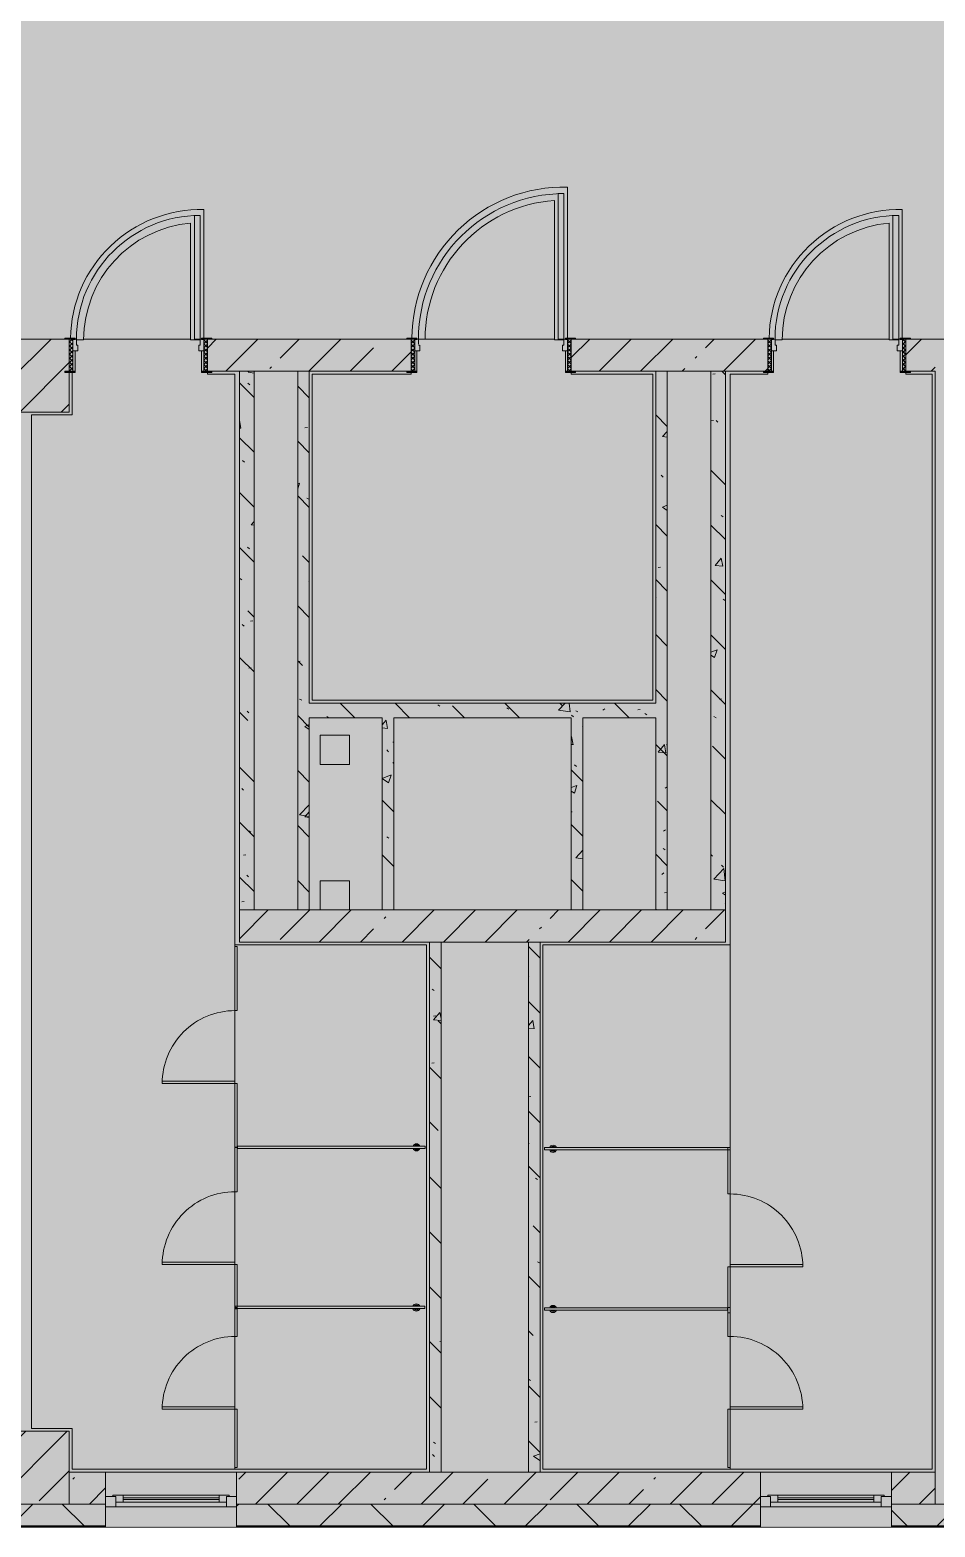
# Model space of a CAD drawing. Header units: millimetres. Extents: x 35355 to 234366, y -8553 to 29000.
# Drawn here: x 172996 to 179216, y -258 to 10024 of the extents above; entities that cross this region are included whole.
import ezdxf

# ---------------------------------------------------------------- set-up
doc = ezdxf.new("R2010")
doc.units = ezdxf.units.MM
doc.layers.add('A-DETL-GENF-2', color=7, linetype='Continuous', lineweight=9, true_color=0xc0c0c0, transparency=0.4)
for name, color, linetype, lineweight, true_color in [('A-DOOR-3', 7, 'Continuous', 5, 0xaaaaaa), ('A-DOOR-4', 7, 'Continuous', 5, 0xe2e2e2), ('A-DOOR-5', 7, 'Continuous', 5, 0xb7b7b7), ('A-DOOR-6', 7, 'Continuous', 5, 0x737373), ('A-DOOR-FRAM-4', 7, 'Continuous', 5, 0xe2e2e2), ('A-DOOR-FRAM-5', 7, 'Continuous', 5, 0xaaaaaa), ('A-DOOR-FRAM-6', 7, 'Continuous', 5, 0xb7b7b7), ('A-FLOR-1', 7, 'Continuous', 5, 0xb7b7b7), ('A-GENM-1', 7, 'Continuous', 5, 0x737373), ('A-GENM-3', 7, 'Continuous', 5, 0xe2ddcd), ('A-GLAZ-3', 7, 'Continuous', 5, 0x737373), ('A-WALL-3', 7, 'Continuous', 5, 0x737373), ('A-WALL-4', 7, 'Continuous', 9, 0x737373), ('I-WALL-2', 7, 'Continuous', 5, 0x737373), ('I-WALL-4', 7, 'Continuous', 5, 0x787878), ('S-COLS-2', 7, 'Continuous', 5, 0x737373)]:
    doc.layers.add(name, color=color, linetype=linetype, lineweight=lineweight, true_color=true_color)
for name, color, linetype, lineweight in [('A-WALL', 7, 'Continuous', 9), ('A-WALL-2', 7, 'Continuous', 5), ('I-WALL-3', 7, 'Continuous', 5), ('S-COLS-1', 7, 'Continuous', 5)]:
    doc.layers.add(name, color=color, linetype=linetype, lineweight=lineweight)
pattern_1 = [(45, (107356.5, 0), (-285.1231, 285.1231), []), (45, (107641.6, 0), (-285.1231, 285.1231), [504.031, -100.806, 16.764, -84.042])]
pattern_2 = [(135, (107356.5, 0), (-377.1708, -377.1708), [533.4, -88.9, 17.78, -88.9]), (135, (107356.5, 376.94), (-377.1708, -377.1708), []), (50, (107356.5, 0), (637.6445, -55.7866), [66.675, -733.425]), (355, (107356.5, 0), (-123.3494, 668.699), [53.34, -586.74]), (100.451, (107409.6, -4.65), (514.299, 612.908), [56.665, -623.315]), (46.184, (107356.5, 177.8), (948.7764, -147.15), [100.012, -1100.137]), (96.636, (107435.6, 165.5), (830.909, 865.997), [84.998, -934.973]), (351.184, (107356.5, 177.8), (830.918, 865.988), [80.01, -880.11]), (21, (107445.4, 133.35), (530.6506, -357.9283), [66.675, -733.425]), (326, (107445.4, 133.35), (216.308, 644.6585), [53.34, -586.74]), (71.451, (107489.6, 103.5), (746.9596, 286.7243), [56.665, -623.315]), (37.5, (107356.5, 0), (10.8105, 295.9426), [16.764, -562.864, 16.764, -578.866, -588.962]), (37.5, (107356.5, 0), (10.8105, 295.9426), [-1175.258, 16.764, -572.198]), (7.5, (107356.5, 0), (233.8692, 350.6318), [16.764, -322.834, 16.764, -549.529, -224.472]), (7.5, (107356.5, 0), (233.8692, 350.6318), [-905.891, 16.764, -207.708]), (327.5, (107158.24, 0), (474.5678, -20.0513), [16.764, -205.486, 16.764, -676.656, -920.115]), (327.5, (107158.24, 0), (474.5678, -20.0513), [-915.67, 16.764, -903.351]), (317.5, (107069.34, 0), (518.4522, 88.9934), [16.764, -272.161, 16.764, -443.738, -653.415]), (317.5, (107069.34, 0), (518.4522, 88.9934), [-749.427, 16.764, -636.651])]

# ---------------------------------------------------------------- blocks, each defined once
blk = doc.blocks.new('BSC_Колонна _Прямоугольная - 500х500-V63-3_6_2_птичка')
at = {"layer": 'S-COLS-1'}
h = blk.add_hatch(dxfattribs=at)
h.set_pattern_fill('FP_86', color=256, style=0, pattern_type=2)
h.set_pattern_definition([(45, (-65660, -150), (-285.1231, 285.1231), []), (45, (-65374.88, -150), (-285.1231, 285.1231), [504.031, -100.806, 16.764, -84.042])])
h.paths.add_polyline_path([(250, -250), (250, 250), (-250, 250), (-250, -250)])
at = {"layer": 'S-COLS-2'}
for p, q in [((250, 250), (-250, 250)), ((-250, 250), (-250, -250)), ((250, -250), (250, 250)), ((-250, -250), (250, -250))]:
    blk.add_line(p, q, dxfattribs=at)
blk = doc.blocks.new('BSC_Колонна _Прямоугольная - 500х500-V66-3_6_2_птичка')
at = {"layer": 'S-COLS-1'}
h = blk.add_hatch(dxfattribs=at)
h.set_pattern_fill('FP_89', color=256, style=0, pattern_type=2)
h.set_pattern_definition([(45, (-65660, -7650), (-285.1231, 285.1231), []), (45, (-65374.88, -7650), (-285.1231, 285.1231), [504.031, -100.806, 16.764, -84.042])])
h.paths.add_polyline_path([(250, -250), (250, 22), (220, 22), (220, 30), (250, 30), (250, 250), (-250, 250), (-250, -250), (220, -250)])
at = {"layer": 'S-COLS-2'}
for p, q in [((220, 250), (-250, 250)), ((-250, 250), (-250, -250)), ((250, -250), (250, 22)), ((-250, -250), (250, -250))]:
    blk.add_line(p, q, dxfattribs=at)
blk = doc.blocks.new('120_Окно_СКБ_1Ст - 120_Окно_СКБ_1Ст 900х2500_h_-V81-3_6_2_птичка')
at = {"layer": 'A-GLAZ-3'}
for p, q in [((-450, -127), (-450, -57)), ((-450, -57), (-380, -57)), ((450, -57), (-450, -57)), ((-380, -57), (-380, -127)), ((380, -87), (-380, -87)), ((-380, -87), (-380, -127)), ((-330, -137), (-330, -87)), ((330, -137), (330, -87)), ((380, -127), (380, -57)), ((380, -57), (450, -57)), ((380, -127), (380, -87)), ((450, -57), (450, -127)), ((-380, -127), (-450, -127)), ((-450, -127), (-400, -127)), ((-380, -127), (-400, -127)), ((-400, -127), (-400, -137)), ((-400, -137), (400, -137)), ((400, -137), (-400, -137)), ((-330, -107), (330, -107)), ((330, -117), (-330, -117)), ((450, -127), (380, -127)), ((400, -127), (380, -127)), ((400, -127), (450, -127)), ((400, -137), (400, -127))]:
    blk.add_line(p, q, dxfattribs=at)
blk = doc.blocks.new('110_Дверь_СКБ_1Ст_Внутренняя1 - Д-7_л__950x2100h_Туалет-21784696-3_6_2_птичка')
at = {"layer": 'A-DOOR-3'}
h = blk.add_hatch(dxfattribs=at)
h.set_pattern_fill('FP_30', color=256, style=0, pattern_type=2)
h.set_pattern_definition([(135, (1826.41, 174.685), (-14.14214, -14.14214), []), (225, (1826.41, 174.685), (14.14214, -14.14214), [])])
h.paths.add_polyline_path([(487.5, -110), (487.5, 110), (462.5, 110), (462.5, -110)])
at = {"layer": 'A-DOOR-4'}
h = blk.add_hatch(color=256, dxfattribs=at)
h.paths.add_polyline_path([(462.5, 30), (462.5, 110), (437.5, 110), (437.5, 70), (427.5, 70), (427.5, 30)])
h.paths.add_polyline_path([(-402.5, 30), (-402.5, 70), (-412.5, 70), (-412.5, 110), (-437.5, 110), (-437.5, 30)])
at = {"layer": 'A-DOOR-FRAM-4'}
for points in [[(397.5, 110), (437.5, 110), (437.5, 960), (397.5, 960), (397.5, 539.7)], [(-422.5, 110), (-422.5, 118), (-492.5, 118), (-492.5, 110)], [(517.5, 110), (517.5, 118), (447.5, 118), (447.5, 110)], [(-422.5, -110), (-422.5, 30), (-437.5, 30), (-437.5, -110)], [(462.5, -110), (462.5, 30), (447.5, 30), (447.5, -110)], [(-422.5, -118), (-422.5, -110), (-492.5, -110), (-492.5, -118)], [(517.5, -118), (517.5, -110), (447.5, -110), (447.5, -118)]]:
    blk.add_hatch(color=256, dxfattribs=at).paths.add_polyline_path(points)
at = {"layer": 'A-DOOR-FRAM-5'}
h = blk.add_hatch(dxfattribs=at)
h.set_pattern_fill('FP_31', color=256, style=0, pattern_type=2)
h.set_pattern_definition([(45, (-296.384, 174.685), (-14.1421, 14.1421), []), (135, (-296.384, 174.685), (-14.1421, -14.1421), [])])
h.paths.add_polyline_path([(-437.5, -110), (-437.5, 110), (-462.5, 110), (-462.5, -110)])
at = {"layer": 'A-DOOR-5'}
for p, q in [((437.5, 960), (397.5, 960)), ((397.5, 960), (397.5, 110)), ((437.5, 110), (437.5, 960)), ((397.5, 110), (437.5, 110))]:
    blk.add_line(p, q, dxfattribs=at)
blk.add_arc((437.5, 110), 850, 90, 180, dxfattribs=at)
at = {"layer": 'A-DOOR-FRAM-6'}
for p, q in [((-422.5, 118), (-492.5, 118)), ((-492.5, 118), (-492.5, 110)), ((-492.5, 110), (-422.5, 110)), ((-437.5, 110), (-462.5, 110)), ((-462.5, 110), (-462.5, -110)), ((-412.5, 110), (-437.5, 110)), ((-437.5, 110), (-437.5, 30)), ((-437.5, -110), (-437.5, 110)), ((-422.5, 110), (-437.5, 110)), ((-437.5, 110), (-437.5, 109)), ((-437.5, 109), (-422.5, 109)), ((-422.5, 110), (-422.5, 118)), ((-422.5, 109), (-422.5, 110)), ((-412.5, 70), (-412.5, 110)), ((437.5, 110), (437.5, 70)), ((462.5, 110), (437.5, 110)), ((517.5, 118), (447.5, 118)), ((447.5, 118), (447.5, 110)), ((462.5, 110), (447.5, 110)), ((447.5, 110), (447.5, 109)), ((447.5, 110), (517.5, 110)), ((447.5, 109), (462.5, 109)), ((462.5, 30), (462.5, 110)), ((487.5, 110), (462.5, 110)), ((462.5, 110), (462.5, -110)), ((462.5, 109), (462.5, 110)), ((487.5, -110), (487.5, 110)), ((517.5, 110), (517.5, 118)), ((-437.5, 30), (-402.5, 30)), ((-422.5, 30), (-437.5, 30)), ((-437.5, 30), (-437.5, -110)), ((-422.5, -110), (-422.5, 30)), ((-402.5, 70), (-412.5, 70)), ((-402.5, 30), (-402.5, 70)), ((437.5, 70), (427.5, 70)), ((427.5, 70), (427.5, 30)), ((427.5, 30), (462.5, 30)), ((462.5, 30), (447.5, 30)), ((447.5, 30), (447.5, -110)), ((462.5, -110), (462.5, 30)), ((-422.5, -110), (-492.5, -110)), ((-492.5, -110), (-492.5, -118)), ((-492.5, -118), (-422.5, -118)), ((-462.5, -110), (-437.5, -110)), ((-437.5, -110), (-422.5, -110)), ((-422.5, -118), (-422.5, -110)), ((447.5, -110), (462.5, -110)), ((517.5, -110), (447.5, -110)), ((447.5, -110), (447.5, -118)), ((447.5, -118), (517.5, -118)), ((462.5, -110), (487.5, -110)), ((517.5, -118), (517.5, -110))]:
    blk.add_line(p, q, dxfattribs=at)
blk = doc.blocks.new('110_Дверь_СКБ_1Ст_Внутренняя1 - Д-4 1100x2100h_су мгн-V90-3_6_2_птичка')
at = {"layer": 'A-DOOR-3'}
h = blk.add_hatch(dxfattribs=at)
h.set_pattern_fill('FP_32', color=256, style=0, pattern_type=2)
h.set_pattern_definition([(135, (1751.41, 174.685), (-14.14214, -14.14214), []), (225, (1751.41, 174.685), (14.14214, -14.14214), [])])
h.paths.add_polyline_path([(562, -110), (562, 110), (537, 110), (537, -110)])
at = {"layer": 'A-DOOR-4'}
h = blk.add_hatch(color=256, dxfattribs=at)
h.paths.add_polyline_path([(502, 30), (537, 30), (537, 110), (512, 110), (512, 70), (502, 70)])
h.paths.add_polyline_path([(-513, 30), (-478, 30), (-480, 70), (-488, 75), (-488, 110), (-513, 110), (-513, 90)])
at = {"layer": 'A-DOOR-FRAM-4'}
for points in [[(472, 110), (512, 110), (512, 1110), (472, 1110)], [(-546, 110), (-498, 110), (-498, 118), (-568, 118), (-568, 110)], [(592, 110), (592, 118), (522, 118), (522, 110)], [(-498, -110), (-498, 30), (-513, 30), (-513, -110)], [(537, -110), (537, 30), (522, 30), (522, -110)], [(-498, -118), (-498, -110), (-568, -110), (-568, -118)], [(592, -118), (592, -110), (522, -110), (522, -118)]]:
    blk.add_hatch(color=256, dxfattribs=at).paths.add_polyline_path(points)
at = {"layer": 'A-DOOR-FRAM-5'}
h = blk.add_hatch(dxfattribs=at)
h.set_pattern_fill('FP_33', color=256, style=0, pattern_type=2)
h.set_pattern_definition([(45, (-371.384, 174.685), (-14.1421, 14.1421), []), (135, (-371.384, 174.685), (-14.1421, -14.1421), [])])
h.paths.add_polyline_path([(-513, -110), (-513, 110), (-538, 105), (-538, -110)])
at = {"layer": 'A-DOOR-5'}
for p, q in [((472, 1110), (472, 110)), ((512, 1110), (472, 1110)), ((512, 110), (512, 1110)), ((472, 110), (512, 110))]:
    blk.add_line(p, q, dxfattribs=at)
blk.add_arc((512, 110), 1000, 90, 180, dxfattribs=at)
at = {"layer": 'A-DOOR-FRAM-6'}
for p, q in [((-498, 118), (-568, 118)), ((-568, 118), (-568, 110)), ((-568, 110), (-498, 110)), ((-513, 110), (-538, 110)), ((-538, 105), (-538, -110)), ((-488, 110), (-513, 110)), ((-513, 110), (-513, 30)), ((-513, -110), (-513, 110)), ((-498, 110), (-513, 110)), ((-513, 110), (-513, 109)), ((-513, 109), (-498, 109)), ((-498, 110), (-498, 118)), ((-498, 109), (-498, 110)), ((-488, 75), (-488, 110)), ((512, 110), (512, 70)), ((537, 110), (512, 110)), ((592, 118), (522, 118)), ((522, 118), (522, 110)), ((537, 110), (522, 110)), ((522, 110), (522, 109)), ((522, 110), (592, 110)), ((522, 109), (537, 109)), ((537, 30), (537, 110)), ((562, 110), (537, 110)), ((537, 110), (537, -110)), ((537, 109), (537, 110)), ((562, -110), (562, 110)), ((592, 110), (592, 118)), ((-513, 30), (-478, 30)), ((-498, 30), (-513, 30)), ((-513, 30), (-513, -110)), ((-498, -110), (-498, 30)), ((-480, 70), (-488, 70)), ((-478, 30), (-478, 69)), ((512, 70), (502, 70)), ((502, 70), (502, 30)), ((502, 30), (537, 30)), ((537, 30), (522, 30)), ((522, 30), (522, -110)), ((537, -110), (537, 30)), ((-498, -110), (-568, -110)), ((-568, -110), (-568, -118)), ((-568, -118), (-498, -118)), ((-538, -110), (-513, -110)), ((-513, -110), (-498, -110)), ((-498, -118), (-498, -110)), ((522, -110), (537, -110)), ((592, -110), (522, -110)), ((522, -110), (522, -118)), ((522, -118), (592, -118)), ((537, -110), (562, -110)), ((592, -118), (592, -110))]:
    blk.add_line(p, q, dxfattribs=at)
blk = doc.blocks.new('131_Сантехническая перегородка_Дверь_ поз_4 - СД-1-V195-3_6_2_птичка')
at = {"layer": 'A-GENM-3'}
for points in [[(-190, 8), (-190, -8), (250, -8), (250, 8), (-81, 8)], [(750, -8), (1190, -8), (1190, 8), (750, 8)]]:
    blk.add_hatch(color=256, dxfattribs=at).paths.add_polyline_path(points)
at = {"layer": 'A-DOOR-6'}
for p, q in [((266, 508), (250, 508)), ((250, 8), (250, 508)), ((266, 8), (266, 508)), ((266, 8), (250, 8))]:
    blk.add_line(p, q, dxfattribs=at)
blk.add_arc((250, 8), 500, 360, 90, dxfattribs=at)
at = {"layer": 'A-GENM-1'}
for p, q in [((250, 8), (-190, 8)), ((-190, 8), (-190, -8)), ((250, -8), (250, 8)), ((1190, 8), (750, 8)), ((750, 8), (750, -8)), ((1190, -8), (1190, 8)), ((-190, -8), (250, -8)), ((750, -8), (1190, -8))]:
    blk.add_line(p, q, dxfattribs=at)
blk = doc.blocks.new('131_Сантехническая перегородка_Дверь - СД-1-V196-3_6_2_птичка')
at = {"layer": 'A-GENM-3'}
for points in [[(0, -8), (317, -8), (317, 8), (0, 8)], [(817, -8), (1135, -8), (1135, 8), (817, 8)]]:
    blk.add_hatch(color=256, dxfattribs=at).paths.add_polyline_path(points)
at = {"layer": 'A-DOOR-6'}
for p, q in [((333, -8), (317, -8)), ((317, -8), (317, -508)), ((333, -8), (333, -508)), ((333, -508), (317, -508))]:
    blk.add_line(p, q, dxfattribs=at)
blk.add_arc((317, -8), 500, 270, 0, dxfattribs=at)
at = {"layer": 'A-GENM-1'}
for p, q in [((317, 8), (0, 8)), ((0, 8), (0, -8)), ((317, -8), (317, 8)), ((1135, 8), (817, 8)), ((817, 8), (817, -8)), ((1135, -8), (1135, 8)), ((0, -8), (317, -8)), ((817, -8), (1135, -8))]:
    blk.add_line(p, q, dxfattribs=at)
blk = doc.blocks.new('131_Сантехническая перегородка_Дверь - СД-1-V197-3_6_2_птичка')
at = {"layer": 'A-GENM-3'}
for points in [[(0, -8), (305, -8), (305, 8), (0, 8)], [(805, -8), (1110, -8), (1110, 8), (805, 8)]]:
    blk.add_hatch(color=256, dxfattribs=at).paths.add_polyline_path(points)
at = {"layer": 'A-DOOR-6'}
for p, q in [((321, 508), (305, 508)), ((305, 8), (305, 508)), ((321, 8), (321, 508)), ((321, 8), (305, 8))]:
    blk.add_line(p, q, dxfattribs=at)
blk.add_arc((305, 8), 500, 360, 90, dxfattribs=at)
at = {"layer": 'A-GENM-1'}
for p, q in [((305, 8), (0, 8)), ((0, 8), (0, -8)), ((305, -8), (305, 8)), ((1110, 8), (805, 8)), ((805, 8), (805, -8)), ((1110, -8), (1110, 8)), ((0, -8), (305, -8)), ((805, -8), (1110, -8))]:
    blk.add_line(p, q, dxfattribs=at)
blk = doc.blocks.new('131_Сантехническая перегородка_Дверь_сдвиг_ - СД-1-V198-3_6_2_птичка')
at = {"layer": 'A-GENM-3'}
for points in [[(0, -8), (400, -8), (400, 8), (0, 8)], [(900, -8), (1100, -8), (1100, 8), (900, 8)]]:
    blk.add_hatch(color=256, dxfattribs=at).paths.add_polyline_path(points)
at = {"layer": 'A-DOOR-6'}
for p, q in [((416, 508), (400, 508)), ((400, 8), (400, 508)), ((416, 8), (416, 508)), ((416, 8), (400, 8))]:
    blk.add_line(p, q, dxfattribs=at)
blk.add_arc((400, 8), 500, 360, 90, dxfattribs=at)
at = {"layer": 'A-GENM-1'}
for p, q in [((400, 8), (0, 8)), ((0, 8), (0, -8)), ((400, -8), (400, 8)), ((1100, 8), (900, 8)), ((900, 8), (900, -8)), ((1100, -8), (1100, 8)), ((0, -8), (400, -8)), ((900, -8), (1100, -8))]:
    blk.add_line(p, q, dxfattribs=at)
blk = doc.blocks.new('131_Сантехническая перегородка_Дверь_сдвиг_ - СД-1-V199-3_6_2_птичка')
at = {"layer": 'A-GENM-3'}
for points in [[(0, -8), (400, -8), (400, 8), (0, 8)], [(900, -8), (1100, -8), (1100, 8), (900, 8)]]:
    blk.add_hatch(color=256, dxfattribs=at).paths.add_polyline_path(points)
at = {"layer": 'A-DOOR-6'}
for p, q in [((416, -8), (400, -8)), ((400, -8), (400, -508)), ((416, -8), (416, -508)), ((416, -508), (400, -508))]:
    blk.add_line(p, q, dxfattribs=at)
blk.add_arc((400, -8), 500, 270, 0, dxfattribs=at)
at = {"layer": 'A-GENM-1'}
for p, q in [((400, 8), (0, 8)), ((0, 8), (0, -8)), ((400, -8), (400, 8)), ((1100, 8), (900, 8)), ((900, 8), (900, -8)), ((1100, -8), (1100, 8)), ((0, -8), (400, -8)), ((900, -8), (1100, -8))]:
    blk.add_line(p, q, dxfattribs=at)
blk = doc.blocks.new('131_Сантехническая перегородка - СП-4-V200-3_6_2_птичка')
at = {"layer": 'A-GENM-3'}
blk.add_hatch(color=256, dxfattribs=at).paths.add_polyline_path([(1330, -8), (1330, 8), (55, 8), (55, -8), (796, -8)])
at = {"layer": 'A-GENM-1'}
for p, q in [((1330, 8), (55, 8)), ((55, 8), (55, -8)), ((1330, -8), (1330, 8)), ((55, -8), (1330, -8))]:
    blk.add_line(p, q, dxfattribs=at)
at = {"layer": 'A-GENM-1', "flags": 128}
for points in [[(127, 8), (126, 9), (126, 9), (126, 9), (125, 10), (125, 10), (124, 11), (124, 11), (123, 12), (123, 12), (123, 12), (122, 13), (122, 13), (121, 13), (120, 14), (120, 14), (119, 14), (119, 14), (118, 14), (118, 15), (117, 15), (116, 15), (116, 15), (115, 15), (115, 15), (114, 15), (113, 15), (113, 15), (112, 15), (112, 15), (111, 15), (110, 15), (110, 15), (109, 14), (109, 14), (108, 14), (108, 14), (107, 13), (107, 13), (106, 13), (106, 13), (105, 12), (105, 12), (104, 11), (104, 11), (103, 11), (103, 10), (102, 10), (102, 9), (102, 9), (101, 8), (101, 8)], [(101, -8), (101, -9), (102, -9), (102, -9), (103, -10), (103, -10), (103, -11), (104, -11), (104, -12), (105, -12), (105, -12), (106, -13), (106, -13), (107, -13), (107, -14), (108, -14), (108, -14), (109, -14), (110, -14), (110, -15), (111, -15), (111, -15), (112, -15), (113, -15), (113, -15), (114, -15), (114, -15), (115, -15), (116, -15), (116, -15), (117, -15), (117, -15), (118, -15), (118, -14), (119, -14), (120, -14), (120, -14), (121, -13), (121, -13), (122, -13), (122, -13), (123, -12), (123, -12), (124, -11), (124, -11), (125, -11), (125, -10), (125, -10), (126, -9), (126, -9), (126, -8), (127, -8)]]:
    blk.add_lwpolyline(points, dxfattribs=at)
at = {"layer": 'A-GENM-1'}
for radius, start, end in [(24.6, 19.9113, 160.0887), (17.6, 45, 135), (17.6, 45, 135), (15.1, 45, 135), (24.6, 199.9113, 340.0887), (17.6, 225, 315), (17.6, 225, 315), (15.1, 225, 315)]:
    blk.add_arc((114, 0), radius, start, end, dxfattribs=at)
blk = doc.blocks.new('131_Сантехническая перегородка - СП-4-V201-3_6_2_птичка')
at = {"layer": 'A-GENM-3'}
blk.add_hatch(color=256, dxfattribs=at).paths.add_polyline_path([(1330, -8), (1330, 8), (71, 8), (71, -8), (813, -8)])
at = {"layer": 'A-GENM-1'}
for p, q in [((1330, 8), (71, 8)), ((71, 8), (71, -8)), ((1330, -8), (1330, 8)), ((71, -8), (1330, -8))]:
    blk.add_line(p, q, dxfattribs=at)
at = {"layer": 'A-GENM-1', "flags": 128}
for points in [[(143, 8), (142, 9), (142, 9), (142, 9), (141, 10), (141, 10), (141, 11), (140, 11), (140, 12), (139, 12), (139, 12), (138, 13), (138, 13), (137, 13), (137, 14), (136, 14), (135, 14), (135, 14), (134, 14), (134, 15), (133, 15), (133, 15), (132, 15), (131, 15), (131, 15), (130, 15), (130, 15), (129, 15), (128, 15), (128, 15), (127, 15), (127, 15), (126, 15), (125, 14), (125, 14), (124, 14), (124, 14), (123, 13), (123, 13), (122, 13), (122, 13), (121, 12), (121, 12), (120, 11), (120, 11), (119, 11), (119, 10), (119, 10), (118, 9), (118, 9), (117, 8), (117, 8)], [(117, -8), (118, -9), (118, -9), (118, -9), (119, -10), (119, -10), (120, -11), (120, -11), (120, -12), (121, -12), (121, -12), (122, -13), (122, -13), (123, -13), (123, -14), (124, -14), (125, -14), (125, -14), (126, -14), (126, -15), (127, -15), (127, -15), (128, -15), (129, -15), (129, -15), (130, -15), (130, -15), (131, -15), (132, -15), (132, -15), (133, -15), (133, -15), (134, -15), (135, -14), (135, -14), (136, -14), (136, -14), (137, -13), (137, -13), (138, -13), (138, -13), (139, -12), (139, -12), (140, -11), (140, -11), (141, -11), (141, -10), (142, -10), (142, -9), (142, -9), (143, -8), (143, -8)]]:
    blk.add_lwpolyline(points, dxfattribs=at)
at = {"layer": 'A-GENM-1'}
for radius, start, end in [(24.6, 19.9113, 160.0887), (17.6, 45, 135), (17.6, 45, 135), (15.1, 45, 135), (24.6, 199.9113, 340.0887), (17.6, 225, 315), (17.6, 225, 315), (15.1, 225, 315)]:
    blk.add_arc((130, 0), radius, start, end, dxfattribs=at)
blk = doc.blocks.new('131_Сантехническая перегородка - СП-4-V202-3_6_2_птичка')
at = {"layer": 'A-GENM-3'}
blk.add_hatch(color=256, dxfattribs=at).paths.add_polyline_path([(1330, 8), (40, 8), (40, -8), (1330, -8)])
at = {"layer": 'A-GENM-1'}
for p, q in [((1330, 8), (40, 8)), ((40, 8), (40, -8)), ((1330, -8), (1330, 8)), ((40, -8), (1330, -8))]:
    blk.add_line(p, q, dxfattribs=at)
at = {"layer": 'A-GENM-1', "flags": 128}
for points in [[(111, 8), (111, 9), (111, 9), (110, 9), (110, 10), (110, 10), (109, 11), (109, 11), (108, 12), (108, 12), (107, 12), (107, 13), (106, 13), (106, 13), (105, 14), (105, 14), (104, 14), (103, 14), (103, 14), (102, 15), (102, 15), (101, 15), (101, 15), (100, 15), (99, 15), (99, 15), (98, 15), (98, 15), (97, 15), (96, 15), (96, 15), (95, 15), (95, 15), (94, 14), (93, 14), (93, 14), (92, 14), (92, 13), (91, 13), (91, 13), (90, 13), (90, 12), (89, 12), (89, 11), (88, 11), (88, 11), (87, 10), (87, 10), (87, 9), (86, 9), (86, 8), (86, 8)], [(86, -8), (86, -9), (86, -9), (87, -9), (87, -10), (88, -10), (88, -11), (89, -11), (89, -12), (89, -12), (90, -12), (90, -13), (91, -13), (91, -13), (92, -14), (93, -14), (93, -14), (94, -14), (94, -14), (95, -15), (95, -15), (96, -15), (97, -15), (97, -15), (98, -15), (98, -15), (99, -15), (100, -15), (100, -15), (101, -15), (101, -15), (102, -15), (103, -15), (103, -14), (104, -14), (104, -14), (105, -14), (105, -13), (106, -13), (106, -13), (107, -13), (107, -12), (108, -12), (108, -11), (109, -11), (109, -11), (110, -10), (110, -10), (110, -9), (111, -9), (111, -8), (111, -8)]]:
    blk.add_lwpolyline(points, dxfattribs=at)
at = {"layer": 'A-GENM-1'}
for radius, start, end in [(24.6, 19.9113, 160.0887), (17.6, 45, 135), (17.6, 45, 135), (15.1, 45, 135), (24.6, 199.9113, 340.0887), (17.6, 225, 315), (17.6, 225, 315), (15.1, 225, 315)]:
    blk.add_arc((99, 0), radius, start, end, dxfattribs=at)
blk = doc.blocks.new('131_Сантехническая перегородка - СП-4-V203-3_6_2_птичка')
at = {"layer": 'A-GENM-3'}
blk.add_hatch(color=256, dxfattribs=at).paths.add_polyline_path([(1330, 8), (26, 8), (26, -8), (1330, -8)])
at = {"layer": 'A-GENM-1'}
for p, q in [((1330, 8), (26, 8)), ((26, 8), (26, -8)), ((1330, -8), (1330, 8)), ((26, -8), (1330, -8))]:
    blk.add_line(p, q, dxfattribs=at)
at = {"layer": 'A-GENM-1', "flags": 128}
for points in [[(97, 8), (97, 9), (96, 9), (96, 9), (96, 10), (95, 10), (95, 11), (94, 11), (94, 12), (93, 12), (93, 12), (92, 13), (92, 13), (91, 13), (91, 14), (90, 14), (90, 14), (89, 14), (89, 14), (88, 15), (87, 15), (87, 15), (86, 15), (86, 15), (85, 15), (84, 15), (84, 15), (83, 15), (83, 15), (82, 15), (81, 15), (81, 15), (80, 15), (80, 14), (79, 14), (78, 14), (78, 14), (77, 13), (77, 13), (76, 13), (76, 13), (75, 12), (75, 12), (74, 11), (74, 11), (74, 11), (73, 10), (73, 10), (72, 9), (72, 9), (72, 8), (71, 8)], [(71, -8), (72, -9), (72, -9), (72, -9), (73, -10), (73, -10), (74, -11), (74, -11), (75, -12), (75, -12), (76, -12), (76, -13), (77, -13), (77, -13), (78, -14), (78, -14), (79, -14), (79, -14), (80, -14), (80, -15), (81, -15), (82, -15), (82, -15), (83, -15), (83, -15), (84, -15), (85, -15), (85, -15), (86, -15), (86, -15), (87, -15), (88, -15), (88, -15), (89, -14), (89, -14), (90, -14), (90, -14), (91, -13), (92, -13), (92, -13), (93, -13), (93, -12), (94, -12), (94, -11), (94, -11), (95, -11), (95, -10), (96, -10), (96, -9), (96, -9), (97, -8), (97, -8)]]:
    blk.add_lwpolyline(points, dxfattribs=at)
at = {"layer": 'A-GENM-1'}
for radius, start, end in [(24.6, 19.9113, 160.0887), (17.6, 45, 135), (17.6, 45, 135), (15.1, 45, 135), (24.6, 199.9113, 340.0887), (17.6, 225, 315), (17.6, 225, 315), (15.1, 225, 315)]:
    blk.add_arc((84, 0), radius, start, end, dxfattribs=at)

msp = doc.modelspace()

# ---------------------------------------------------------------- hatches: boundary and pattern name
at = {"layer": 'A-DETL-GENF-2'}
msp.add_hatch(color=256, dxfattribs=at).paths.add_polyline_path([(178205.9, -251.7), (183206.5, -251.7), (183206.5, 3288.3), (191926.5, 3288.3), (191926.5, 27348.3), (149266.5, 27348.3), (149266.5, 23888.3), (145666.6, 23888.3), (145666.6, -251.7), (177273.7, -251.7)])
at = {"layer": 'A-WALL-2'}
h = msp.add_hatch(dxfattribs=at)
h.set_pattern_fill('FP_99', color=256, style=0, pattern_type=2)
h.set_pattern_definition([(45, (107356.5, 0), (-353.5534, 353.5534), []), (135, (107356.5, 0), (-353.5534, -353.5534), [])])
h.paths.add_polyline_path([(183056.5, -250), (183056.5, -100), (178916.5, -100), (178916.5, -250), (182866.8, -250)])
h.paths.add_polyline_path([(168966.5, -250), (168966.5, -100), (168266.5, -100), (168266.5, -250), (168884.1, -250)])
h.paths.add_polyline_path([(171066.5, -250), (171616.5, -250), (171616.5, -100), (171066.5, -100)])
h.paths.add_polyline_path([(173266.5, -250), (173516.5, -250), (173516.5, -100), (172516.5, -100), (172516.5, -250), (172766.5, -250)])
h.paths.add_polyline_path([(177273.7, -250), (178016.5, -250), (178016.5, -100), (174416.5, -100), (174416.5, -250), (175409.3, -250)])
h.paths.add_polyline_path([(165166.5, -250), (165166.5, -100), (163983.6, -100), (163983.6, -250), (165155.3, -250)])
at = {"layer": 'I-WALL-3'}
h = msp.add_hatch(dxfattribs=at)
h.set_pattern_fill('FP_95', color=256, style=0, pattern_type=2)
h.set_pattern_definition(pattern_1)
h.paths.add_polyline_path([(174916.5, 7680), (175616.5, 7680), (175616.5, 7900), (174216.5, 7900), (174216.5, 7680), (174836.5, 7680)])
h.paths.add_polyline_path([(176716.5, 7680), (178066.5, 7680), (178066.5, 7900), (176716.5, 7900), (176716.5, 7751.2)])
h.paths.add_polyline_path([(179138.1, 7680), (179216.5, 7680), (179216.5, 7900), (179016.5, 7900), (179016.5, 7680), (179046.5, 7680)])
h = msp.add_hatch(dxfattribs=at)
h.set_pattern_fill('FP_95', color=256, style=0, pattern_type=2)
h.set_pattern_definition(pattern_1)
h.paths.add_polyline_path([(175741.5, 3760), (177776.5, 3760), (177776.5, 3980), (174436.5, 3980), (174436.5, 3760), (175409.3, 3760)])
h = msp.add_hatch(dxfattribs=at)
h.set_pattern_fill('FP_95', color=256, style=0, pattern_type=2)
h.set_pattern_definition(pattern_1)
h.paths.add_polyline_path([(179138.1, -100), (179216.5, -100), (179216.5, 120), (178916.5, 120), (178916.5, -100)])
h.paths.add_polyline_path([(173516.5, -100), (173516.5, 120), (173266.5, 120), (173266.5, -100)])
h.paths.add_polyline_path([(174416.5, -100), (178016.5, -100), (178016.5, 120), (174416.5, 120)])
at = {"layer": 'I-WALL-4'}
h = msp.add_hatch(dxfattribs=at)
h.set_pattern_fill('FP_105', color=256, style=0, pattern_type=2)
h.set_pattern_definition(pattern_2)
h.paths.add_polyline_path([(174536.5, 3980), (174536.5, 7680), (174436.5, 7680), (174436.5, 3980)])
h = msp.add_hatch(dxfattribs=at)
h.set_pattern_fill('FP_105', color=256, style=0, pattern_type=2)
h.set_pattern_definition(pattern_2)
h.paths.add_polyline_path([(174836.5, 3980), (174916.5, 3980), (174916.5, 7680), (174836.5, 7680), (174836.5, 4280.4)])
h = msp.add_hatch(dxfattribs=at)
h.set_pattern_fill('FP_105', color=256, style=0, pattern_type=2)
h.set_pattern_definition(pattern_2)
h.paths.add_polyline_path([(177376.5, 3980), (177376.5, 7680), (177296.5, 7680), (177296.5, 3980)])
h = msp.add_hatch(dxfattribs=at)
h.set_pattern_fill('FP_105', color=256, style=0, pattern_type=2)
h.set_pattern_definition(pattern_2)
h.paths.add_polyline_path([(177776.5, 3980), (177776.5, 7680), (177676.5, 7680), (177676.5, 3980)])
h = msp.add_hatch(dxfattribs=at)
h.set_pattern_fill('FP_105', color=256, style=0, pattern_type=2)
h.set_pattern_definition(pattern_2)
h.paths.add_polyline_path([(177296.5, 5300), (177296.5, 5400), (174916.5, 5400), (174916.5, 5300), (176796.5, 5300)])
h = msp.add_hatch(dxfattribs=at)
h.set_pattern_fill('FP_105', color=256, style=0, pattern_type=2)
h.set_pattern_definition(pattern_2)
h.paths.add_polyline_path([(175496.5, 3980), (175496.5, 5300), (175416.5, 5300), (175416.5, 3980)])
h = msp.add_hatch(dxfattribs=at)
h.set_pattern_fill('FP_105', color=256, style=0, pattern_type=2)
h.set_pattern_definition(pattern_2)
h.paths.add_polyline_path([(176796.5, 3980), (176796.5, 5300), (176716.5, 5300), (176716.5, 3980)])
h = msp.add_hatch(dxfattribs=at)
h.set_pattern_fill('FP_105', color=256, style=0, pattern_type=2)
h.set_pattern_definition(pattern_2)
h.paths.add_polyline_path([(175821.5, 120), (175821.5, 3760), (175741.5, 3760), (175741.5, 120)])
h = msp.add_hatch(dxfattribs=at)
h.set_pattern_fill('FP_105', color=256, style=0, pattern_type=2)
h.set_pattern_definition(pattern_2)
h.paths.add_polyline_path([(176422.4, 120), (176502.4, 120), (176502.4, 3760), (176422.4, 3760), (176422.4, 1966.6)])

# ---------------------------------------------------------------- linework, layer by layer
at = {"layer": 'A-FLOR-1'}
for p, q in [((176600.7, 8852.7), (176600.7, 7895.1)), ((176690.7, 7908), (176690.7, 8944.7)), ((174190.7, 7908), (174190.7, 8789.8)), ((178990.7, 7908), (178990.7, 8789.8)), ((174100.7, 8697), (174100.7, 7895.1)), ((178900.7, 8697), (178900.7, 7895.1)), ((173316.5, 7895.1), (173365.7, 7895.1)), ((173366, 7900), (174100.7, 7900)), ((174100.7, 7895.1), (174166.5, 7895.1)), ((175666.5, 7900), (175711.5, 7900)), ((176600.7, 7900), (175711.5, 7900)), ((176600.7, 7895.1), (176666.5, 7895.1)), ((178116.5, 7895.1), (178165.7, 7895.1)), ((178166, 7900), (178900.7, 7900)), ((178900.7, 7895.1), (178966.5, 7895.1)), ((173286.5, 7672), (173286.5, 7380)), ((174216.5, 7660), (174216.5, 7672)), ((174405.5, 7660), (174216.5, 7660)), ((174405.5, 7660), (174405.5, 3729)), ((175616.5, 7660), (174936.5, 7660)), ((174936.5, 7660), (174936.5, 5420)), ((175616.5, 7672), (175616.5, 7660)), ((176716.5, 7660), (176716.5, 7672)), ((177276.5, 7660), (176716.5, 7660)), ((177276.5, 5420), (177276.5, 7660)), ((178066.5, 7660), (177807.5, 7660)), ((177807.5, 2347.5), (177807.5, 7660)), ((178066.5, 7672), (178066.5, 7660)), ((179016.5, 7660), (179016.5, 7672)), ((179196.5, 7660), (179016.5, 7660)), ((179196.5, 140), (179196.5, 7660)), ((173286.5, 7380), (173006.5, 7380)), ((173006.5, 7380), (173006.5, 420)), ((174936.5, 5420), (177276.5, 5420)), ((174991.5, 4980), (174991.5, 5180)), ((174991.5, 5180), (175191.5, 5180)), ((175191.5, 5180), (175191.5, 4980)), ((175191.5, 4980), (174991.5, 4980)), ((174991.5, 3980), (174991.5, 4180)), ((174991.5, 4180), (175191.5, 4180)), ((175191.5, 4180), (175191.5, 3980)), ((175721.5, 3740), (174405.5, 3740)), ((175721.5, 140), (175721.5, 3740)), ((176521.5, 3740), (176521.5, 140)), ((177807.5, 3740), (176521.5, 3740)), ((174405.5, 2789), (174405.5, 3289)), ((174405.5, 1545.2), (174405.5, 2045.2)), ((177807.5, 2030.1), (177807.5, 1530.1)), ((174405.5, 551), (174405.5, 1051)), ((177807.5, 1051), (177807.5, 551)), ((173006.5, 420), (173286.5, 420)), ((173286.5, 420), (173286.5, 140)), ((173286.5, 140), (175721.5, 140)), ((174405.5, 140), (174405.5, 151)), ((176521.5, 140), (179196.5, 140)), ((177807.5, 151), (177807.5, 140))]:
    msp.add_line(p, q, dxfattribs=at)
for centre, radius, start, end in [((176666.5, 7900), 1045, 88.67391, 179.56055), ((176666.5, 7900), 955, 93.9518, 180), ((174170.7, 7895.1), 895, 88.71954, 179.17007), ((178970.7, 7895.1), 895, 88.71954, 179.17007), ((174170.7, 7895.1), 805, 94.98854, 180), ((178970.7, 7895.1), 805, 94.98854, 180)]:
    msp.add_arc(centre, radius, start, end, dxfattribs=at)
at = {"layer": 'A-WALL'}
for p, q in [((172516.5, -253), (173516.5, -253)), ((174416.5, -253), (178016.5, -253)), ((178916.5, -253), (183209.5, -253))]:
    msp.add_line(p, q, dxfattribs=at)
at = {"layer": 'A-WALL-2'}
msp.add_line((172516.5, -258), (183214.5, -258), dxfattribs=at)
at = {"layer": 'A-WALL-3'}
for p, q in [((173516.5, -258), (173516.5, -100)), ((174416.5, -100), (174416.5, -258)), ((178016.5, -258), (178016.5, -100)), ((178916.5, -100), (178916.5, -258))]:
    msp.add_line(p, q, dxfattribs=at)
at = {"layer": 'A-WALL-4'}
for p, q in [((174536.5, 7680), (174436.5, 7680)), ((174916.5, 7680), (174836.5, 7680)), ((177376.5, 7680), (177296.5, 7680)), ((177776.5, 7680), (177676.5, 7680)), ((174436.5, 3980), (174536.5, 3980)), ((174836.5, 3980), (174916.5, 3980)), ((175416.5, 3980), (175496.5, 3980)), ((176716.5, 3980), (176796.5, 3980)), ((177296.5, 3980), (177376.5, 3980)), ((177676.5, 3980), (177776.5, 3980)), ((175821.5, 3760), (175741.5, 3760)), ((176502.4, 3760), (176422.4, 3760)), ((175741.5, 120), (175821.5, 120)), ((176422.4, 120), (176502.4, 120)), ((173516.5, -100), (173266.5, -100)), ((178016.5, -100), (174416.5, -100)), ((178916.5, -100), (183056.5, -100)), ((172516.5, -250), (173516.5, -250)), ((174416.5, -250), (178016.5, -250)), ((178916.5, -250), (183206.5, -250))]:
    msp.add_line(p, q, dxfattribs=at)
at = {"layer": 'I-WALL-2'}
for p, q in [((175586.5, 7900), (174246.5, 7900)), ((178036.5, 7900), (176746.5, 7900)), ((179216.5, 7900), (179046.5, 7900)), ((179606.5, 7900), (179216.5, 7900)), ((174246.5, 7680), (174436.5, 7680)), ((174436.5, 7680), (174436.5, 3760)), ((174536.5, 3980), (174536.5, 7680)), ((174536.5, 7680), (174836.5, 7680)), ((174836.5, 7680), (174836.5, 3980)), ((174916.5, 5400), (174916.5, 7680)), ((174916.5, 7680), (175586.5, 7680)), ((176746.5, 7680), (177296.5, 7680)), ((177296.5, 7680), (177296.5, 5400)), ((177376.5, 3980), (177376.5, 7680)), ((177376.5, 7680), (177676.5, 7680)), ((177676.5, 7680), (177676.5, 3980)), ((177776.5, 3760), (177776.5, 7680)), ((177776.5, 7680), (178036.5, 7680)), ((179046.5, 7680), (179216.5, 7680)), ((179216.5, -100), (179216.5, 7680)), ((177296.5, 5400), (174916.5, 5400)), ((174916.5, 3980), (174916.5, 5300)), ((174916.5, 5300), (175416.5, 5300)), ((175416.5, 5300), (175416.5, 3980)), ((175496.5, 5300), (176716.5, 5300)), ((175496.5, 3980), (175496.5, 5300)), ((176716.5, 5300), (176716.5, 3980)), ((176796.5, 5300), (177296.5, 5300)), ((176796.5, 3980), (176796.5, 5300)), ((177296.5, 5300), (177296.5, 3980)), ((174836.5, 3980), (174536.5, 3980)), ((175416.5, 3980), (174916.5, 3980)), ((176716.5, 3980), (175496.5, 3980)), ((177296.5, 3980), (176796.5, 3980)), ((177676.5, 3980), (177376.5, 3980)), ((174436.5, 3760), (175741.5, 3760)), ((175741.5, 3760), (175741.5, 120)), ((175821.5, 3760), (176422.4, 3760)), ((175821.5, 120), (175821.5, 3760)), ((176422.4, 3760), (176422.4, 120)), ((176502.4, 3760), (177776.5, 3760)), ((176502.4, 120), (176502.4, 3760)), ((175741.5, 120), (173266.5, 120)), ((173516.5, -100), (173516.5, 120)), ((174416.5, 120), (174416.5, -100)), ((176422.4, 120), (175821.5, 120)), ((179216.5, 120), (176502.4, 120)), ((178016.5, -100), (178016.5, 120)), ((178916.5, 120), (178916.5, -100))]:
    msp.add_line(p, q, dxfattribs=at)

# ---------------------------------------------------------------- block references
at = {"layer": 'A-DOOR-5'}
for name, p in [('110_Дверь_СКБ_1Ст_Внутренняя1 - Д-4 1100x2100h_су мгн-V90-3_6_2_птичка', (176154, 7790)), ('110_Дверь_СКБ_1Ст_Внутренняя1 - Д-7_л__950x2100h_Туалет-21784696-3_6_2_птичка', (173729, 7790)), ('110_Дверь_СКБ_1Ст_Внутренняя1 - Д-7_л__950x2100h_Туалет-21784696-3_6_2_птичка', (178529, 7790))]:
    msp.add_blockref(name, p, dxfattribs=at)
at = {"layer": 'A-GENM-1'}
for name, p, rotation in [('131_Сантехническая перегородка_Дверь_ поз_4 - СД-1-V195-3_6_2_птичка', (174413.5, 2539), 89.99999999997657), ('131_Сантехническая перегородка - СП-4-V202-3_6_2_птичка', (175751.8, 2350), 180), ('131_Сантехническая перегородка_Дверь - СД-1-V197-3_6_2_птичка', (174413.5, 1240), 89.99999999997657), ('131_Сантехническая перегородка_Дверь - СД-1-V196-3_6_2_птичка', (177799.5, 1212.8), 90.00000000002345), ('131_Сантехническая перегородка_Дверь_сдвиг_ - СД-1-V198-3_6_2_птичка', (174413.5, 151), 89.99999999997657), ('131_Сантехническая перегородка - СП-4-V203-3_6_2_птичка', (175736, 1250), 180), ('131_Сантехническая перегородка_Дверь_сдвиг_ - СД-1-V199-3_6_2_птичка', (177799.5, 151), 90.00000000002345)]:
    msp.add_blockref(name, p, dxfattribs=dict(at, rotation=rotation))
for name, p in [('131_Сантехническая перегородка - СП-4-V200-3_6_2_птичка', (176477.3, 2340)), ('131_Сантехническая перегородка - СП-4-V201-3_6_2_птичка', (176461.2, 1240))]:
    msp.add_blockref(name, p, dxfattribs=at)
at = {"layer": 'A-GLAZ-3', "rotation": 180}
for p in [(173966.5, -175), (178466.5, -175)]:
    msp.add_blockref('120_Окно_СКБ_1Ст - 120_Окно_СКБ_1Ст 900х2500_h_-V81-3_6_2_птичка', p, dxfattribs=at)
at = {"layer": 'S-COLS-2'}
for name, p in [('BSC_Колонна _Прямоугольная - 500х500-V66-3_6_2_птичка', (173016.5, 7650)), ('BSC_Колонна _Прямоугольная - 500х500-V63-3_6_2_птичка', (173016.5, 150))]:
    msp.add_blockref(name, p, dxfattribs=at)

doc.saveas('drawing.dxf')
